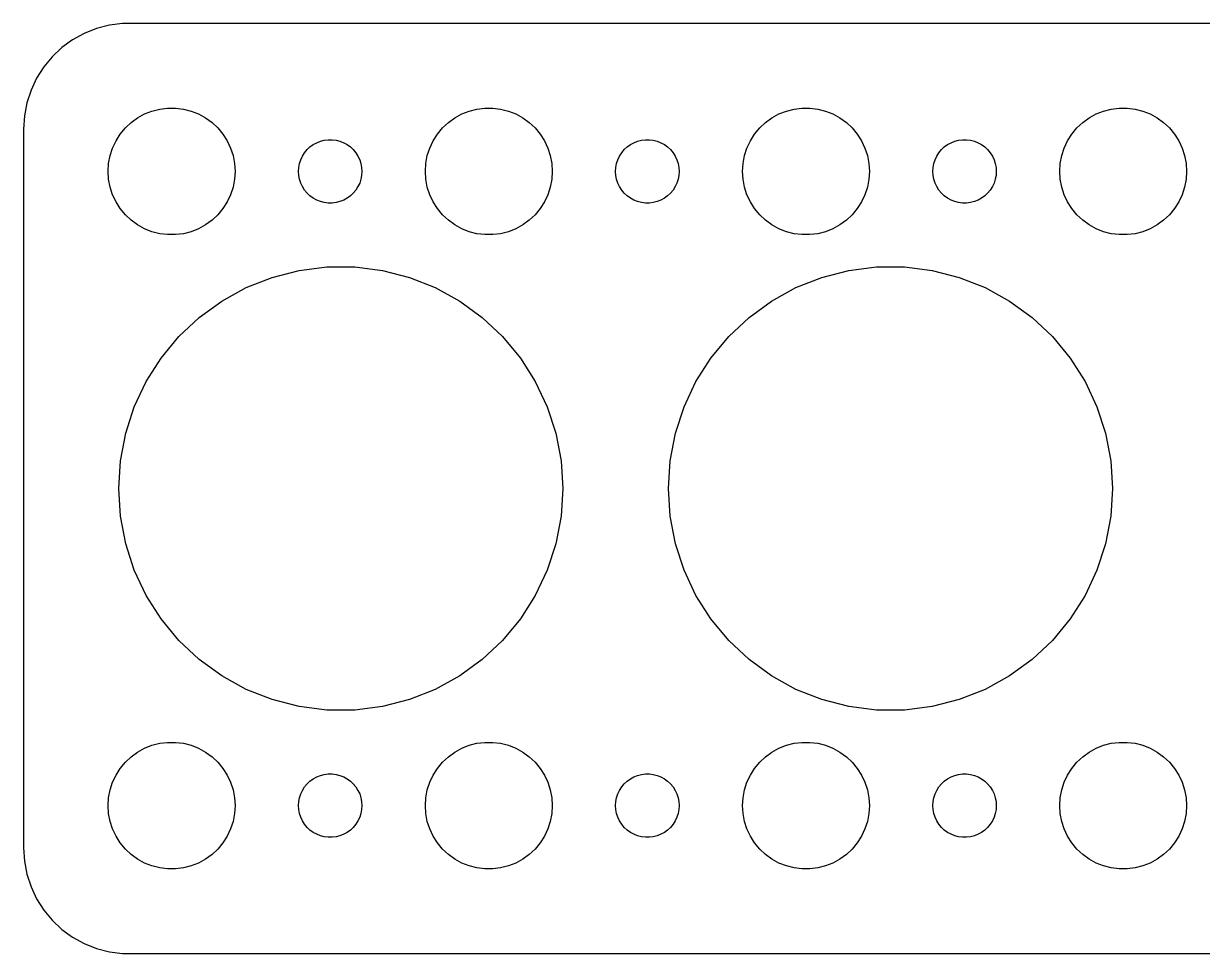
# Model space of a CAD drawing. Header units: metres. Extents: x -67 to 67, y -22 to 22.
# Drawn here: x -67 to -11.2, y -22 to 22 of the extents above; entities that cross this region are included whole.
import ezdxf

# ---------------------------------------------------------------- set-up
doc = ezdxf.new("R2010")
doc.units = ezdxf.units.M

msp = doc.modelspace()

# ---------------------------------------------------------------- linework, layer by layer
for p, q in [((-63.5451, 21.7553), (-64.1289, 21.5241)), ((-62.9369, 21.9114), (-63.5451, 21.7553)), ((-62.3139, 21.9901), (-62.9369, 21.9114)), ((62.3139, 21.9901), (-62.3139, 21.9901)), ((-64.6791, 21.2216), (-65.1871, 20.8526)), ((-64.1289, 21.5241), (-64.6791, 21.2216)), ((-65.1871, 20.8526), (-65.6448, 20.4227)), ((-65.6448, 20.4227), (-66.0451, 19.9389)), ((-66.0451, 19.9389), (-66.3815, 19.4088)), ((-66.3815, 19.4088), (-66.6489, 18.8406)), ((-66.6489, 18.8406), (-66.8429, 18.2434)), ((-66.8429, 18.2434), (-66.9606, 17.6267)), ((-61.2773, 17.7145), (-60.927, 17.8532)), ((-60.927, 17.8532), (-60.5621, 17.9469)), ((-60.5621, 17.9469), (-60.1884, 17.9941)), ((-60.1884, 17.9941), (-59.8116, 17.9941)), ((-59.8116, 17.9941), (-59.4379, 17.9469)), ((-59.4379, 17.9469), (-59.0729, 17.8532)), ((-59.0729, 17.8532), (-58.7227, 17.7145)), ((-46.2773, 17.7145), (-45.927, 17.8532)), ((-45.927, 17.8532), (-45.5621, 17.9469)), ((-45.5621, 17.9469), (-45.1884, 17.9941)), ((-45.1884, 17.9941), (-44.8116, 17.9941)), ((-44.8116, 17.9941), (-44.4379, 17.9469)), ((-44.4379, 17.9469), (-44.0729, 17.8532)), ((-44.0729, 17.8532), (-43.7227, 17.7145)), ((-31.2773, 17.7145), (-30.927, 17.8532)), ((-30.927, 17.8532), (-30.5621, 17.9469)), ((-30.5621, 17.9469), (-30.1884, 17.9941)), ((-30.1884, 17.9941), (-29.8116, 17.9941)), ((-29.8116, 17.9941), (-29.4379, 17.9469)), ((-29.4379, 17.9469), (-29.0729, 17.8532)), ((-29.0729, 17.8532), (-28.7227, 17.7145)), ((-16.2773, 17.7145), (-15.927, 17.8532)), ((-15.927, 17.8532), (-15.5621, 17.9469)), ((-15.5621, 17.9469), (-15.1884, 17.9941)), ((-15.1884, 17.9941), (-14.8116, 17.9941)), ((-14.8116, 17.9941), (-14.4379, 17.9469)), ((-14.4379, 17.9469), (-14.0729, 17.8532)), ((-14.0729, 17.8532), (-13.7227, 17.7145)), ((-66.9606, 17.6267), (-67, 17)), ((-62.1869, 17.0536), (-61.9123, 17.3115)), ((-61.9123, 17.3115), (-61.6075, 17.533)), ((-61.6075, 17.533), (-61.2773, 17.7145)), ((-58.7227, 17.7145), (-58.3925, 17.533)), ((-58.3925, 17.533), (-58.0877, 17.3115)), ((-58.0877, 17.3115), (-57.8131, 17.0536)), ((-47.1869, 17.0536), (-46.9123, 17.3115)), ((-46.9123, 17.3115), (-46.6075, 17.533)), ((-46.6075, 17.533), (-46.2773, 17.7145)), ((-43.7227, 17.7145), (-43.3925, 17.533)), ((-43.3925, 17.533), (-43.0877, 17.3115)), ((-43.0877, 17.3115), (-42.8131, 17.0536)), ((-32.1869, 17.0536), (-31.9123, 17.3115)), ((-31.9123, 17.3115), (-31.6075, 17.533)), ((-31.6075, 17.533), (-31.2773, 17.7145)), ((-28.7227, 17.7145), (-28.3925, 17.533)), ((-28.3925, 17.533), (-28.0877, 17.3115)), ((-28.0877, 17.3115), (-27.8131, 17.0536)), ((-17.1869, 17.0536), (-16.9123, 17.3115)), ((-16.9123, 17.3115), (-16.6075, 17.533)), ((-16.6075, 17.533), (-16.2773, 17.7145)), ((-13.7227, 17.7145), (-13.3925, 17.533)), ((-13.3925, 17.533), (-13.0877, 17.3115)), ((-13.0877, 17.3115), (-12.8131, 17.0536)), ((-67, 17), (-67, -17)), ((-62.6289, 16.4453), (-62.427, 16.7634)), ((-62.427, 16.7634), (-62.1869, 17.0536)), ((-57.8131, 17.0536), (-57.5729, 16.7634)), ((-57.5729, 16.7634), (-57.3711, 16.4453)), ((-47.6289, 16.4453), (-47.427, 16.7634)), ((-47.427, 16.7634), (-47.1869, 17.0536)), ((-42.8131, 17.0536), (-42.5729, 16.7634)), ((-42.5729, 16.7634), (-42.3711, 16.4453)), ((-32.6289, 16.4453), (-32.427, 16.7634)), ((-32.427, 16.7634), (-32.1869, 17.0536)), ((-27.8131, 17.0536), (-27.5729, 16.7634)), ((-27.5729, 16.7634), (-27.3711, 16.4453)), ((-17.6289, 16.4453), (-17.427, 16.7634)), ((-17.427, 16.7634), (-17.1869, 17.0536)), ((-12.8131, 17.0536), (-12.5729, 16.7634)), ((-12.5729, 16.7634), (-12.3711, 16.4453)), ((-62.7893, 16.1044), (-62.6289, 16.4453)), ((-57.3711, 16.4453), (-57.2107, 16.1044)), ((-53.4561, 16.1558), (-53.3037, 16.2665)), ((-53.3037, 16.2665), (-53.1387, 16.3572)), ((-53.1387, 16.3572), (-52.9635, 16.4266)), ((-52.9635, 16.4266), (-52.7811, 16.4734)), ((-52.7811, 16.4734), (-52.5942, 16.497)), ((-52.5942, 16.497), (-52.4058, 16.497)), ((-52.4058, 16.497), (-52.2189, 16.4734)), ((-52.2189, 16.4734), (-52.0365, 16.4266)), ((-52.0365, 16.4266), (-51.8613, 16.3572)), ((-51.8613, 16.3572), (-51.6963, 16.2665)), ((-51.6963, 16.2665), (-51.5439, 16.1558)), ((-47.7893, 16.1044), (-47.6289, 16.4453)), ((-42.3711, 16.4453), (-42.2107, 16.1044)), ((-38.4561, 16.1558), (-38.3037, 16.2665)), ((-38.3037, 16.2665), (-38.1387, 16.3572)), ((-38.1387, 16.3572), (-37.9635, 16.4266)), ((-37.9635, 16.4266), (-37.7811, 16.4734)), ((-37.7811, 16.4734), (-37.5942, 16.497)), ((-37.5942, 16.497), (-37.4058, 16.497)), ((-37.4058, 16.497), (-37.2189, 16.4734)), ((-37.2189, 16.4734), (-37.0365, 16.4266)), ((-37.0365, 16.4266), (-36.8613, 16.3572)), ((-36.8613, 16.3572), (-36.6963, 16.2665)), ((-36.6963, 16.2665), (-36.5439, 16.1558)), ((-32.7893, 16.1044), (-32.6289, 16.4453)), ((-27.3711, 16.4453), (-27.2107, 16.1044)), ((-23.4561, 16.1558), (-23.3037, 16.2665)), ((-23.3037, 16.2665), (-23.1387, 16.3572)), ((-23.1387, 16.3572), (-22.9635, 16.4266)), ((-22.9635, 16.4266), (-22.7811, 16.4734)), ((-22.7811, 16.4734), (-22.5942, 16.497)), ((-22.5942, 16.497), (-22.4058, 16.497)), ((-22.4058, 16.497), (-22.2189, 16.4734)), ((-22.2189, 16.4734), (-22.0365, 16.4266)), ((-22.0365, 16.4266), (-21.8613, 16.3572)), ((-21.8613, 16.3572), (-21.6963, 16.2665)), ((-21.6963, 16.2665), (-21.5439, 16.1558)), ((-17.7893, 16.1044), (-17.6289, 16.4453)), ((-12.3711, 16.4453), (-12.2107, 16.1044)), ((-62.9763, 15.376), (-62.9057, 15.7461)), ((-62.9057, 15.7461), (-62.7893, 16.1044)), ((-57.2107, 16.1044), (-57.0942, 15.7461)), ((-57.0942, 15.7461), (-57.0237, 15.376)), ((-53.8947, 15.5522), (-53.8145, 15.7226)), ((-53.8145, 15.7226), (-53.7135, 15.8817)), ((-53.7135, 15.8817), (-53.5934, 16.0268)), ((-53.5934, 16.0268), (-53.4561, 16.1558)), ((-51.5439, 16.1558), (-51.4065, 16.0268)), ((-51.4065, 16.0268), (-51.2865, 15.8817)), ((-51.2865, 15.8817), (-51.1855, 15.7226)), ((-51.1855, 15.7226), (-51.1053, 15.5522)), ((-47.9763, 15.376), (-47.9057, 15.7461)), ((-47.9057, 15.7461), (-47.7893, 16.1044)), ((-42.2107, 16.1044), (-42.0942, 15.7461)), ((-42.0942, 15.7461), (-42.0237, 15.376)), ((-38.8947, 15.5522), (-38.8145, 15.7226)), ((-38.8145, 15.7226), (-38.7135, 15.8817)), ((-38.7135, 15.8817), (-38.5934, 16.0268)), ((-38.5934, 16.0268), (-38.4561, 16.1558)), ((-36.5439, 16.1558), (-36.4065, 16.0268)), ((-36.4065, 16.0268), (-36.2865, 15.8817)), ((-36.2865, 15.8817), (-36.1855, 15.7226)), ((-36.1855, 15.7226), (-36.1053, 15.5522)), ((-32.9763, 15.376), (-32.9057, 15.7461)), ((-32.9057, 15.7461), (-32.7893, 16.1044)), ((-27.2107, 16.1044), (-27.0942, 15.7461)), ((-27.0942, 15.7461), (-27.0237, 15.376)), ((-23.8947, 15.5522), (-23.8145, 15.7226)), ((-23.8145, 15.7226), (-23.7135, 15.8817)), ((-23.7135, 15.8817), (-23.5934, 16.0268)), ((-23.5934, 16.0268), (-23.4561, 16.1558)), ((-21.5439, 16.1558), (-21.4065, 16.0268)), ((-21.4065, 16.0268), (-21.2865, 15.8817)), ((-21.2865, 15.8817), (-21.1855, 15.7226)), ((-21.1855, 15.7226), (-21.1053, 15.5522)), ((-17.9763, 15.376), (-17.9057, 15.7461)), ((-17.9057, 15.7461), (-17.7893, 16.1044)), ((-12.2107, 16.1044), (-12.0942, 15.7461)), ((-12.0942, 15.7461), (-12.0237, 15.376)), ((-63, 15), (-62.9763, 15.376)), ((-57.0237, 15.376), (-57, 15)), ((-54, 15), (-53.9882, 15.188)), ((-53.9882, 15.188), (-53.9529, 15.373)), ((-53.9529, 15.373), (-53.8947, 15.5522)), ((-51.1053, 15.5522), (-51.0471, 15.373)), ((-51.0471, 15.373), (-51.0118, 15.188)), ((-51.0118, 15.188), (-51, 15)), ((-48, 15), (-47.9763, 15.376)), ((-42.0237, 15.376), (-42, 15)), ((-39, 15), (-38.9882, 15.188)), ((-38.9882, 15.188), (-38.9529, 15.373)), ((-38.9529, 15.373), (-38.8947, 15.5522)), ((-36.1053, 15.5522), (-36.0471, 15.373)), ((-36.0471, 15.373), (-36.0118, 15.188)), ((-36.0118, 15.188), (-36, 15)), ((-33, 15), (-32.9763, 15.376)), ((-27.0237, 15.376), (-27, 15)), ((-24, 15), (-23.9882, 15.188)), ((-23.9882, 15.188), (-23.9529, 15.373)), ((-23.9529, 15.373), (-23.8947, 15.5522)), ((-21.1053, 15.5522), (-21.0471, 15.373)), ((-21.0471, 15.373), (-21.0118, 15.188)), ((-21.0118, 15.188), (-21, 15)), ((-18, 15), (-17.9763, 15.376)), ((-12.0237, 15.376), (-12, 15)), ((-62.9763, 14.624), (-63, 15)), ((-62.9057, 14.2539), (-62.9763, 14.624)), ((-57.0237, 14.624), (-57.0942, 14.2539)), ((-57, 15), (-57.0237, 14.624)), ((-53.9882, 14.812), (-54, 15)), ((-53.9529, 14.627), (-53.9882, 14.812)), ((-53.8947, 14.4478), (-53.9529, 14.627)), ((-51.0471, 14.627), (-51.1053, 14.4478)), ((-51.0118, 14.812), (-51.0471, 14.627)), ((-51, 15), (-51.0118, 14.812)), ((-47.9763, 14.624), (-48, 15)), ((-47.9057, 14.2539), (-47.9763, 14.624)), ((-42.0237, 14.624), (-42.0942, 14.2539)), ((-42, 15), (-42.0237, 14.624)), ((-38.9882, 14.812), (-39, 15)), ((-38.9529, 14.627), (-38.9882, 14.812)), ((-38.8947, 14.4478), (-38.9529, 14.627)), ((-36.0471, 14.627), (-36.1053, 14.4478)), ((-36.0118, 14.812), (-36.0471, 14.627)), ((-36, 15), (-36.0118, 14.812)), ((-32.9763, 14.624), (-33, 15)), ((-32.9057, 14.2539), (-32.9763, 14.624)), ((-27.0237, 14.624), (-27.0942, 14.2539)), ((-27, 15), (-27.0237, 14.624)), ((-23.9882, 14.812), (-24, 15)), ((-23.9529, 14.627), (-23.9882, 14.812)), ((-23.8947, 14.4478), (-23.9529, 14.627)), ((-21.0471, 14.627), (-21.1053, 14.4478)), ((-21.0118, 14.812), (-21.0471, 14.627)), ((-21, 15), (-21.0118, 14.812)), ((-17.9763, 14.624), (-18, 15)), ((-17.9057, 14.2539), (-17.9763, 14.624)), ((-12.0237, 14.624), (-12.0942, 14.2539)), ((-12, 15), (-12.0237, 14.624)), ((-62.7893, 13.8956), (-62.9057, 14.2539)), ((-57.0942, 14.2539), (-57.2107, 13.8956)), ((-53.8145, 14.2774), (-53.8947, 14.4478)), ((-53.7135, 14.1183), (-53.8145, 14.2774)), ((-53.5934, 13.9732), (-53.7135, 14.1183)), ((-53.4561, 13.8442), (-53.5934, 13.9732)), ((-51.4065, 13.9732), (-51.5439, 13.8442)), ((-51.2865, 14.1183), (-51.4065, 13.9732)), ((-51.1855, 14.2774), (-51.2865, 14.1183)), ((-51.1053, 14.4478), (-51.1855, 14.2774)), ((-47.7893, 13.8956), (-47.9057, 14.2539)), ((-42.0942, 14.2539), (-42.2107, 13.8956)), ((-38.8145, 14.2774), (-38.8947, 14.4478)), ((-38.7135, 14.1183), (-38.8145, 14.2774)), ((-38.5934, 13.9732), (-38.7135, 14.1183)), ((-38.4561, 13.8442), (-38.5934, 13.9732)), ((-36.4065, 13.9732), (-36.5439, 13.8442)), ((-36.2865, 14.1183), (-36.4065, 13.9732)), ((-36.1855, 14.2774), (-36.2865, 14.1183)), ((-36.1053, 14.4478), (-36.1855, 14.2774)), ((-32.7893, 13.8956), (-32.9057, 14.2539)), ((-27.0942, 14.2539), (-27.2107, 13.8956)), ((-23.8145, 14.2774), (-23.8947, 14.4478)), ((-23.7135, 14.1183), (-23.8145, 14.2774)), ((-23.5934, 13.9732), (-23.7135, 14.1183)), ((-23.4561, 13.8442), (-23.5934, 13.9732)), ((-21.4065, 13.9732), (-21.5439, 13.8442)), ((-21.2865, 14.1183), (-21.4065, 13.9732)), ((-21.1855, 14.2774), (-21.2865, 14.1183)), ((-21.1053, 14.4478), (-21.1855, 14.2774)), ((-17.7893, 13.8956), (-17.9057, 14.2539)), ((-12.0942, 14.2539), (-12.2107, 13.8956)), ((-62.6289, 13.5547), (-62.7893, 13.8956)), ((-62.427, 13.2366), (-62.6289, 13.5547)), ((-57.3711, 13.5547), (-57.5729, 13.2366)), ((-57.2107, 13.8956), (-57.3711, 13.5547)), ((-53.3037, 13.7335), (-53.4561, 13.8442)), ((-53.1387, 13.6427), (-53.3037, 13.7335)), ((-52.9635, 13.5734), (-53.1387, 13.6427)), ((-52.7811, 13.5266), (-52.9635, 13.5734)), ((-52.5942, 13.5029), (-52.7811, 13.5266)), ((-52.4058, 13.5029), (-52.5942, 13.5029)), ((-52.2189, 13.5266), (-52.4058, 13.5029)), ((-52.0365, 13.5734), (-52.2189, 13.5266)), ((-51.8613, 13.6427), (-52.0365, 13.5734)), ((-51.6963, 13.7335), (-51.8613, 13.6427)), ((-51.5439, 13.8442), (-51.6963, 13.7335)), ((-47.6289, 13.5547), (-47.7893, 13.8956)), ((-47.427, 13.2366), (-47.6289, 13.5547)), ((-42.3711, 13.5547), (-42.5729, 13.2366)), ((-42.2107, 13.8956), (-42.3711, 13.5547)), ((-38.3037, 13.7335), (-38.4561, 13.8442)), ((-38.1387, 13.6427), (-38.3037, 13.7335)), ((-37.9635, 13.5734), (-38.1387, 13.6427)), ((-37.7811, 13.5266), (-37.9635, 13.5734)), ((-37.5942, 13.5029), (-37.7811, 13.5266)), ((-37.4058, 13.5029), (-37.5942, 13.5029)), ((-37.2189, 13.5266), (-37.4058, 13.5029)), ((-37.0365, 13.5734), (-37.2189, 13.5266)), ((-36.8613, 13.6427), (-37.0365, 13.5734)), ((-36.6963, 13.7335), (-36.8613, 13.6427)), ((-36.5439, 13.8442), (-36.6963, 13.7335)), ((-32.6289, 13.5547), (-32.7893, 13.8956)), ((-32.427, 13.2366), (-32.6289, 13.5547)), ((-27.3711, 13.5547), (-27.5729, 13.2366)), ((-27.2107, 13.8956), (-27.3711, 13.5547)), ((-23.3037, 13.7335), (-23.4561, 13.8442)), ((-23.1387, 13.6427), (-23.3037, 13.7335)), ((-22.9635, 13.5734), (-23.1387, 13.6427)), ((-22.7811, 13.5266), (-22.9635, 13.5734)), ((-22.5942, 13.5029), (-22.7811, 13.5266)), ((-22.4058, 13.5029), (-22.5942, 13.5029)), ((-22.2189, 13.5266), (-22.4058, 13.5029)), ((-22.0365, 13.5734), (-22.2189, 13.5266)), ((-21.8613, 13.6427), (-22.0365, 13.5734)), ((-21.6963, 13.7335), (-21.8613, 13.6427)), ((-21.5439, 13.8442), (-21.6963, 13.7335)), ((-17.6289, 13.5547), (-17.7893, 13.8956)), ((-17.427, 13.2366), (-17.6289, 13.5547)), ((-12.3711, 13.5547), (-12.5729, 13.2366)), ((-12.2107, 13.8956), (-12.3711, 13.5547)), ((-62.1869, 12.9464), (-62.427, 13.2366)), ((-61.9123, 12.6884), (-62.1869, 12.9464)), ((-57.8131, 12.9464), (-58.0877, 12.6884)), ((-57.5729, 13.2366), (-57.8131, 12.9464)), ((-47.1869, 12.9464), (-47.427, 13.2366)), ((-46.9123, 12.6884), (-47.1869, 12.9464)), ((-42.8131, 12.9464), (-43.0877, 12.6884)), ((-42.5729, 13.2366), (-42.8131, 12.9464)), ((-32.1869, 12.9464), (-32.427, 13.2366)), ((-31.9123, 12.6884), (-32.1869, 12.9464)), ((-27.8131, 12.9464), (-28.0877, 12.6884)), ((-27.5729, 13.2366), (-27.8131, 12.9464)), ((-17.1869, 12.9464), (-17.427, 13.2366)), ((-16.9123, 12.6884), (-17.1869, 12.9464)), ((-12.8131, 12.9464), (-13.0877, 12.6884)), ((-12.5729, 13.2366), (-12.8131, 12.9464)), ((-61.6075, 12.467), (-61.9123, 12.6884)), ((-61.2773, 12.2855), (-61.6075, 12.467)), ((-60.927, 12.1468), (-61.2773, 12.2855)), ((-58.7227, 12.2855), (-59.0729, 12.1468)), ((-58.3925, 12.467), (-58.7227, 12.2855)), ((-58.0877, 12.6884), (-58.3925, 12.467)), ((-46.6075, 12.467), (-46.9123, 12.6884)), ((-46.2773, 12.2855), (-46.6075, 12.467)), ((-45.927, 12.1468), (-46.2773, 12.2855)), ((-43.7227, 12.2855), (-44.0729, 12.1468)), ((-43.3925, 12.467), (-43.7227, 12.2855)), ((-43.0877, 12.6884), (-43.3925, 12.467)), ((-31.6075, 12.467), (-31.9123, 12.6884)), ((-31.2773, 12.2855), (-31.6075, 12.467)), ((-30.927, 12.1468), (-31.2773, 12.2855)), ((-28.7227, 12.2855), (-29.0729, 12.1468)), ((-28.3925, 12.467), (-28.7227, 12.2855)), ((-28.0877, 12.6884), (-28.3925, 12.467)), ((-16.6075, 12.467), (-16.9123, 12.6884)), ((-16.2773, 12.2855), (-16.6075, 12.467)), ((-15.927, 12.1468), (-16.2773, 12.2855)), ((-13.7227, 12.2855), (-14.0729, 12.1468)), ((-13.3925, 12.467), (-13.7227, 12.2855)), ((-13.0877, 12.6884), (-13.3925, 12.467)), ((-60.5621, 12.0531), (-60.927, 12.1468)), ((-60.1884, 12.0059), (-60.5621, 12.0531)), ((-59.8116, 12.0059), (-60.1884, 12.0059)), ((-59.4379, 12.0531), (-59.8116, 12.0059)), ((-59.0729, 12.1468), (-59.4379, 12.0531)), ((-45.5621, 12.0531), (-45.927, 12.1468)), ((-45.1884, 12.0059), (-45.5621, 12.0531)), ((-44.8116, 12.0059), (-45.1884, 12.0059)), ((-44.4379, 12.0531), (-44.8116, 12.0059)), ((-44.0729, 12.1468), (-44.4379, 12.0531)), ((-30.5621, 12.0531), (-30.927, 12.1468)), ((-30.1884, 12.0059), (-30.5621, 12.0531)), ((-29.8116, 12.0059), (-30.1884, 12.0059)), ((-29.4379, 12.0531), (-29.8116, 12.0059)), ((-29.0729, 12.1468), (-29.4379, 12.0531)), ((-15.5621, 12.0531), (-15.927, 12.1468)), ((-15.1884, 12.0059), (-15.5621, 12.0531)), ((-14.8116, 12.0059), (-15.1884, 12.0059)), ((-14.4379, 12.0531), (-14.8116, 12.0059)), ((-14.0729, 12.1468), (-14.4379, 12.0531)), ((-55.2447, 9.98608), (-53.9675, 10.314)), ((-53.9675, 10.314), (-52.6593, 10.4793)), ((-52.6593, 10.4793), (-51.3407, 10.4793)), ((-51.3407, 10.4793), (-50.0325, 10.314)), ((-50.0325, 10.314), (-48.7553, 9.98608)), ((-29.2447, 9.98608), (-27.9675, 10.314)), ((-27.9675, 10.314), (-26.6593, 10.4793)), ((-26.6593, 10.4793), (-25.3407, 10.4793)), ((-25.3407, 10.4793), (-24.0325, 10.314)), ((-24.0325, 10.314), (-22.7553, 9.98608)), ((-57.6262, 8.86543), (-56.4707, 9.50067)), ((-56.4707, 9.50067), (-55.2447, 9.98608)), ((-48.7553, 9.98608), (-47.5293, 9.50067)), ((-47.5293, 9.50067), (-46.3738, 8.86543)), ((-31.6262, 8.86543), (-30.4707, 9.50067)), ((-30.4707, 9.50067), (-29.2447, 9.98608)), ((-22.7553, 9.98608), (-21.5293, 9.50067)), ((-21.5293, 9.50067), (-20.3738, 8.86543)), ((-58.6929, 8.09038), (-57.6262, 8.86543)), ((-46.3738, 8.86543), (-45.307, 8.09038)), ((-32.6929, 8.09038), (-31.6262, 8.86543)), ((-20.3738, 8.86543), (-19.307, 8.09038)), ((-59.6542, 7.18774), (-58.6929, 8.09038)), ((-45.307, 8.09038), (-44.3458, 7.18774)), ((-33.6542, 7.18774), (-32.6929, 8.09038)), ((-19.307, 8.09038), (-18.3458, 7.18774)), ((-60.4947, 6.17174), (-59.6542, 7.18774)), ((-44.3458, 7.18774), (-43.5053, 6.17174)), ((-34.4947, 6.17174), (-33.6542, 7.18774)), ((-18.3458, 7.18774), (-17.5053, 6.17174)), ((-61.2012, 5.05841), (-60.4947, 6.17174)), ((-43.5053, 6.17174), (-42.7988, 5.05841)), ((-35.2012, 5.05841), (-34.4947, 6.17174)), ((-17.5053, 6.17174), (-16.7988, 5.05841)), ((-61.7626, 3.8653), (-61.2012, 5.05841)), ((-42.7988, 5.05841), (-42.2373, 3.8653)), ((-35.7626, 3.8653), (-35.2012, 5.05841)), ((-16.7988, 5.05841), (-16.2373, 3.8653)), ((-62.1701, 2.61124), (-61.7626, 3.8653)), ((-42.2373, 3.8653), (-41.8299, 2.61124)), ((-36.1701, 2.61124), (-35.7626, 3.8653)), ((-16.2373, 3.8653), (-15.8299, 2.61124)), ((-62.4172, 1.31599), (-62.1701, 2.61124)), ((-41.8299, 2.61124), (-41.5828, 1.31599)), ((-36.4172, 1.31599), (-36.1701, 2.61124)), ((-15.8299, 2.61124), (-15.5828, 1.31599)), ((-62.5, 0), (-62.4172, 1.31599)), ((-41.5828, 1.31599), (-41.5, 0)), ((-36.5, 0), (-36.4172, 1.31599)), ((-15.5828, 1.31599), (-15.5, 0)), ((-62.4172, -1.31599), (-62.5, 0)), ((-41.5, 0), (-41.5828, -1.31599)), ((-36.4172, -1.31599), (-36.5, 0)), ((-15.5, 0), (-15.5828, -1.31599)), ((-62.1701, -2.61124), (-62.4172, -1.31599)), ((-41.5828, -1.31599), (-41.8299, -2.61124)), ((-36.1701, -2.61124), (-36.4172, -1.31599)), ((-15.5828, -1.31599), (-15.8299, -2.61124)), ((-61.7626, -3.8653), (-62.1701, -2.61124)), ((-41.8299, -2.61124), (-42.2373, -3.8653)), ((-35.7626, -3.8653), (-36.1701, -2.61124)), ((-15.8299, -2.61124), (-16.2373, -3.8653)), ((-61.2012, -5.05841), (-61.7626, -3.8653)), ((-42.2373, -3.8653), (-42.7988, -5.05841)), ((-35.2012, -5.05841), (-35.7626, -3.8653)), ((-16.2373, -3.8653), (-16.7988, -5.05841)), ((-60.4947, -6.17174), (-61.2012, -5.05841)), ((-42.7988, -5.05841), (-43.5053, -6.17174)), ((-34.4947, -6.17174), (-35.2012, -5.05841)), ((-16.7988, -5.05841), (-17.5053, -6.17174)), ((-59.6542, -7.18774), (-60.4947, -6.17174)), ((-43.5053, -6.17174), (-44.3458, -7.18774)), ((-33.6542, -7.18774), (-34.4947, -6.17174)), ((-17.5053, -6.17174), (-18.3458, -7.18774)), ((-58.6929, -8.09038), (-59.6542, -7.18774)), ((-44.3458, -7.18774), (-45.307, -8.09038)), ((-32.6929, -8.09038), (-33.6542, -7.18774)), ((-18.3458, -7.18774), (-19.307, -8.09038)), ((-57.6262, -8.86543), (-58.6929, -8.09038)), ((-45.307, -8.09038), (-46.3738, -8.86543)), ((-31.6262, -8.86543), (-32.6929, -8.09038)), ((-19.307, -8.09038), (-20.3738, -8.86543)), ((-56.4707, -9.50067), (-57.6262, -8.86543)), ((-46.3738, -8.86543), (-47.5293, -9.50067)), ((-30.4707, -9.50067), (-31.6262, -8.86543)), ((-20.3738, -8.86543), (-21.5293, -9.50067)), ((-55.2447, -9.98608), (-56.4707, -9.50067)), ((-53.9675, -10.314), (-55.2447, -9.98608)), ((-48.7553, -9.98608), (-50.0325, -10.314)), ((-47.5293, -9.50067), (-48.7553, -9.98608)), ((-29.2447, -9.98608), (-30.4707, -9.50067)), ((-27.9675, -10.314), (-29.2447, -9.98608)), ((-22.7553, -9.98608), (-24.0325, -10.314)), ((-21.5293, -9.50067), (-22.7553, -9.98608)), ((-52.6593, -10.4793), (-53.9675, -10.314)), ((-51.3407, -10.4793), (-52.6593, -10.4793)), ((-50.0325, -10.314), (-51.3407, -10.4793)), ((-26.6593, -10.4793), (-27.9675, -10.314)), ((-25.3407, -10.4793), (-26.6593, -10.4793)), ((-24.0325, -10.314), (-25.3407, -10.4793)), ((-61.2773, -12.2855), (-60.927, -12.1468)), ((-60.927, -12.1468), (-60.5621, -12.0531)), ((-60.5621, -12.0531), (-60.1884, -12.0059)), ((-60.1884, -12.0059), (-59.8116, -12.0059)), ((-59.8116, -12.0059), (-59.4379, -12.0531)), ((-59.4379, -12.0531), (-59.0729, -12.1468)), ((-59.0729, -12.1468), (-58.7227, -12.2855)), ((-46.2773, -12.2855), (-45.927, -12.1468)), ((-45.927, -12.1468), (-45.5621, -12.0531)), ((-45.5621, -12.0531), (-45.1884, -12.0059)), ((-45.1884, -12.0059), (-44.8116, -12.0059)), ((-44.8116, -12.0059), (-44.4379, -12.0531)), ((-44.4379, -12.0531), (-44.0729, -12.1468)), ((-44.0729, -12.1468), (-43.7227, -12.2855)), ((-31.2773, -12.2855), (-30.927, -12.1468)), ((-30.927, -12.1468), (-30.5621, -12.0531)), ((-30.5621, -12.0531), (-30.1884, -12.0059)), ((-30.1884, -12.0059), (-29.8116, -12.0059)), ((-29.8116, -12.0059), (-29.4379, -12.0531)), ((-29.4379, -12.0531), (-29.0729, -12.1468)), ((-29.0729, -12.1468), (-28.7227, -12.2855)), ((-16.2773, -12.2855), (-15.927, -12.1468)), ((-15.927, -12.1468), (-15.5621, -12.0531)), ((-15.5621, -12.0531), (-15.1884, -12.0059)), ((-15.1884, -12.0059), (-14.8116, -12.0059)), ((-14.8116, -12.0059), (-14.4379, -12.0531)), ((-14.4379, -12.0531), (-14.0729, -12.1468)), ((-14.0729, -12.1468), (-13.7227, -12.2855)), ((-62.1869, -12.9464), (-61.9123, -12.6884)), ((-61.9123, -12.6884), (-61.6075, -12.467)), ((-61.6075, -12.467), (-61.2773, -12.2855)), ((-58.7227, -12.2855), (-58.3925, -12.467)), ((-58.3925, -12.467), (-58.0877, -12.6884)), ((-58.0877, -12.6884), (-57.8131, -12.9464)), ((-47.1869, -12.9464), (-46.9123, -12.6884)), ((-46.9123, -12.6884), (-46.6075, -12.467)), ((-46.6075, -12.467), (-46.2773, -12.2855)), ((-43.7227, -12.2855), (-43.3925, -12.467)), ((-43.3925, -12.467), (-43.0877, -12.6884)), ((-43.0877, -12.6884), (-42.8131, -12.9464)), ((-32.1869, -12.9464), (-31.9123, -12.6884)), ((-31.9123, -12.6884), (-31.6075, -12.467)), ((-31.6075, -12.467), (-31.2773, -12.2855)), ((-28.7227, -12.2855), (-28.3925, -12.467)), ((-28.3925, -12.467), (-28.0877, -12.6884)), ((-28.0877, -12.6884), (-27.8131, -12.9464)), ((-17.1869, -12.9464), (-16.9123, -12.6884)), ((-16.9123, -12.6884), (-16.6075, -12.467)), ((-16.6075, -12.467), (-16.2773, -12.2855)), ((-13.7227, -12.2855), (-13.3925, -12.467)), ((-13.3925, -12.467), (-13.0877, -12.6884)), ((-13.0877, -12.6884), (-12.8131, -12.9464)), ((-62.6289, -13.5547), (-62.427, -13.2366)), ((-62.427, -13.2366), (-62.1869, -12.9464)), ((-57.8131, -12.9464), (-57.5729, -13.2366)), ((-57.5729, -13.2366), (-57.3711, -13.5547)), ((-47.6289, -13.5547), (-47.427, -13.2366)), ((-47.427, -13.2366), (-47.1869, -12.9464)), ((-42.8131, -12.9464), (-42.5729, -13.2366)), ((-42.5729, -13.2366), (-42.3711, -13.5547)), ((-32.6289, -13.5547), (-32.427, -13.2366)), ((-32.427, -13.2366), (-32.1869, -12.9464)), ((-27.8131, -12.9464), (-27.5729, -13.2366)), ((-27.5729, -13.2366), (-27.3711, -13.5547)), ((-17.6289, -13.5547), (-17.427, -13.2366)), ((-17.427, -13.2366), (-17.1869, -12.9464)), ((-12.8131, -12.9464), (-12.5729, -13.2366)), ((-12.5729, -13.2366), (-12.3711, -13.5547)), ((-62.9057, -14.2539), (-62.7893, -13.8956)), ((-62.7893, -13.8956), (-62.6289, -13.5547)), ((-57.3711, -13.5547), (-57.2107, -13.8956)), ((-57.2107, -13.8956), (-57.0942, -14.2539)), ((-53.5934, -13.9732), (-53.4561, -13.8442)), ((-53.4561, -13.8442), (-53.3037, -13.7335)), ((-53.3037, -13.7335), (-53.1387, -13.6427)), ((-53.1387, -13.6427), (-52.9635, -13.5734)), ((-52.9635, -13.5734), (-52.7811, -13.5266)), ((-52.7811, -13.5266), (-52.5942, -13.5029)), ((-52.5942, -13.5029), (-52.4058, -13.5029)), ((-52.4058, -13.5029), (-52.2189, -13.5266)), ((-52.2189, -13.5266), (-52.0365, -13.5734)), ((-52.0365, -13.5734), (-51.8613, -13.6427)), ((-51.8613, -13.6427), (-51.6963, -13.7335)), ((-51.6963, -13.7335), (-51.5439, -13.8442)), ((-51.5439, -13.8442), (-51.4065, -13.9732)), ((-47.9057, -14.2539), (-47.7893, -13.8956)), ((-47.7893, -13.8956), (-47.6289, -13.5547)), ((-42.3711, -13.5547), (-42.2107, -13.8956)), ((-42.2107, -13.8956), (-42.0942, -14.2539)), ((-38.5934, -13.9732), (-38.4561, -13.8442)), ((-38.4561, -13.8442), (-38.3037, -13.7335)), ((-38.3037, -13.7335), (-38.1387, -13.6427)), ((-38.1387, -13.6427), (-37.9635, -13.5734)), ((-37.9635, -13.5734), (-37.7811, -13.5266)), ((-37.7811, -13.5266), (-37.5942, -13.5029)), ((-37.5942, -13.5029), (-37.4058, -13.5029)), ((-37.4058, -13.5029), (-37.2189, -13.5266)), ((-37.2189, -13.5266), (-37.0365, -13.5734)), ((-37.0365, -13.5734), (-36.8613, -13.6427)), ((-36.8613, -13.6427), (-36.6963, -13.7335)), ((-36.6963, -13.7335), (-36.5439, -13.8442)), ((-36.5439, -13.8442), (-36.4065, -13.9732)), ((-32.9057, -14.2539), (-32.7893, -13.8956)), ((-32.7893, -13.8956), (-32.6289, -13.5547)), ((-27.3711, -13.5547), (-27.2107, -13.8956)), ((-27.2107, -13.8956), (-27.0942, -14.2539)), ((-23.5934, -13.9732), (-23.4561, -13.8442)), ((-23.4561, -13.8442), (-23.3037, -13.7335)), ((-23.3037, -13.7335), (-23.1387, -13.6427)), ((-23.1387, -13.6427), (-22.9635, -13.5734)), ((-22.9635, -13.5734), (-22.7811, -13.5266)), ((-22.7811, -13.5266), (-22.5942, -13.5029)), ((-22.5942, -13.5029), (-22.4058, -13.5029)), ((-22.4058, -13.5029), (-22.2189, -13.5266)), ((-22.2189, -13.5266), (-22.0365, -13.5734)), ((-22.0365, -13.5734), (-21.8613, -13.6427)), ((-21.8613, -13.6427), (-21.6963, -13.7335)), ((-21.6963, -13.7335), (-21.5439, -13.8442)), ((-21.5439, -13.8442), (-21.4065, -13.9732)), ((-17.9057, -14.2539), (-17.7893, -13.8956)), ((-17.7893, -13.8956), (-17.6289, -13.5547)), ((-12.3711, -13.5547), (-12.2107, -13.8956)), ((-12.2107, -13.8956), (-12.0942, -14.2539)), ((-62.9763, -14.624), (-62.9057, -14.2539)), ((-57.0942, -14.2539), (-57.0237, -14.624)), ((-53.9529, -14.627), (-53.8947, -14.4478)), ((-53.8947, -14.4478), (-53.8145, -14.2774)), ((-53.8145, -14.2774), (-53.7135, -14.1183)), ((-53.7135, -14.1183), (-53.5934, -13.9732)), ((-51.4065, -13.9732), (-51.2865, -14.1183)), ((-51.2865, -14.1183), (-51.1855, -14.2774)), ((-51.1855, -14.2774), (-51.1053, -14.4478)), ((-51.1053, -14.4478), (-51.0471, -14.627)), ((-47.9763, -14.624), (-47.9057, -14.2539)), ((-42.0942, -14.2539), (-42.0237, -14.624)), ((-38.9529, -14.627), (-38.8947, -14.4478)), ((-38.8947, -14.4478), (-38.8145, -14.2774)), ((-38.8145, -14.2774), (-38.7135, -14.1183)), ((-38.7135, -14.1183), (-38.5934, -13.9732)), ((-36.4065, -13.9732), (-36.2865, -14.1183)), ((-36.2865, -14.1183), (-36.1855, -14.2774)), ((-36.1855, -14.2774), (-36.1053, -14.4478)), ((-36.1053, -14.4478), (-36.0471, -14.627)), ((-32.9763, -14.624), (-32.9057, -14.2539)), ((-27.0942, -14.2539), (-27.0237, -14.624)), ((-23.9529, -14.627), (-23.8947, -14.4478)), ((-23.8947, -14.4478), (-23.8145, -14.2774)), ((-23.8145, -14.2774), (-23.7135, -14.1183)), ((-23.7135, -14.1183), (-23.5934, -13.9732)), ((-21.4065, -13.9732), (-21.2865, -14.1183)), ((-21.2865, -14.1183), (-21.1855, -14.2774)), ((-21.1855, -14.2774), (-21.1053, -14.4478)), ((-21.1053, -14.4478), (-21.0471, -14.627)), ((-17.9763, -14.624), (-17.9057, -14.2539)), ((-12.0942, -14.2539), (-12.0237, -14.624)), ((-63, -15), (-62.9763, -14.624)), ((-62.9763, -15.376), (-63, -15)), ((-57.0237, -14.624), (-57, -15)), ((-57, -15), (-57.0237, -15.376)), ((-54, -15), (-53.9882, -14.812)), ((-53.9882, -15.188), (-54, -15)), ((-53.9882, -14.812), (-53.9529, -14.627)), ((-51.0471, -14.627), (-51.0118, -14.812)), ((-51.0118, -14.812), (-51, -15)), ((-51, -15), (-51.0118, -15.188)), ((-48, -15), (-47.9763, -14.624)), ((-47.9763, -15.376), (-48, -15)), ((-42.0237, -14.624), (-42, -15)), ((-42, -15), (-42.0237, -15.376)), ((-39, -15), (-38.9882, -14.812)), ((-38.9882, -15.188), (-39, -15)), ((-38.9882, -14.812), (-38.9529, -14.627)), ((-36.0471, -14.627), (-36.0118, -14.812)), ((-36.0118, -14.812), (-36, -15)), ((-36, -15), (-36.0118, -15.188)), ((-33, -15), (-32.9763, -14.624)), ((-32.9763, -15.376), (-33, -15)), ((-27.0237, -14.624), (-27, -15)), ((-27, -15), (-27.0237, -15.376)), ((-24, -15), (-23.9882, -14.812)), ((-23.9882, -15.188), (-24, -15)), ((-23.9882, -14.812), (-23.9529, -14.627)), ((-21.0471, -14.627), (-21.0118, -14.812)), ((-21.0118, -14.812), (-21, -15)), ((-21, -15), (-21.0118, -15.188)), ((-18, -15), (-17.9763, -14.624)), ((-17.9763, -15.376), (-18, -15)), ((-12.0237, -14.624), (-12, -15)), ((-12, -15), (-12.0237, -15.376)), ((-62.9057, -15.7461), (-62.9763, -15.376)), ((-57.0237, -15.376), (-57.0942, -15.7461)), ((-53.9529, -15.373), (-53.9882, -15.188)), ((-53.8947, -15.5522), (-53.9529, -15.373)), ((-53.8145, -15.7226), (-53.8947, -15.5522)), ((-51.1053, -15.5522), (-51.1855, -15.7226)), ((-51.0471, -15.373), (-51.1053, -15.5522)), ((-51.0118, -15.188), (-51.0471, -15.373)), ((-47.9057, -15.7461), (-47.9763, -15.376)), ((-42.0237, -15.376), (-42.0942, -15.7461)), ((-38.9529, -15.373), (-38.9882, -15.188)), ((-38.8947, -15.5522), (-38.9529, -15.373)), ((-38.8145, -15.7226), (-38.8947, -15.5522)), ((-36.1053, -15.5522), (-36.1855, -15.7226)), ((-36.0471, -15.373), (-36.1053, -15.5522)), ((-36.0118, -15.188), (-36.0471, -15.373)), ((-32.9057, -15.7461), (-32.9763, -15.376)), ((-27.0237, -15.376), (-27.0942, -15.7461)), ((-23.9529, -15.373), (-23.9882, -15.188)), ((-23.8947, -15.5522), (-23.9529, -15.373)), ((-23.8145, -15.7226), (-23.8947, -15.5522)), ((-21.1053, -15.5522), (-21.1855, -15.7226)), ((-21.0471, -15.373), (-21.1053, -15.5522)), ((-21.0118, -15.188), (-21.0471, -15.373)), ((-17.9057, -15.7461), (-17.9763, -15.376)), ((-12.0237, -15.376), (-12.0942, -15.7461)), ((-62.7893, -16.1044), (-62.9057, -15.7461)), ((-62.6289, -16.4453), (-62.7893, -16.1044)), ((-57.2107, -16.1044), (-57.3711, -16.4453)), ((-57.0942, -15.7461), (-57.2107, -16.1044)), ((-53.7135, -15.8817), (-53.8145, -15.7226)), ((-53.5934, -16.0268), (-53.7135, -15.8817)), ((-53.4561, -16.1558), (-53.5934, -16.0268)), ((-53.3037, -16.2665), (-53.4561, -16.1558)), ((-51.5439, -16.1558), (-51.6963, -16.2665)), ((-51.4065, -16.0268), (-51.5439, -16.1558)), ((-51.2865, -15.8817), (-51.4065, -16.0268)), ((-51.1855, -15.7226), (-51.2865, -15.8817)), ((-47.7893, -16.1044), (-47.9057, -15.7461)), ((-47.6289, -16.4453), (-47.7893, -16.1044)), ((-42.2107, -16.1044), (-42.3711, -16.4453)), ((-42.0942, -15.7461), (-42.2107, -16.1044)), ((-38.7135, -15.8817), (-38.8145, -15.7226)), ((-38.5934, -16.0268), (-38.7135, -15.8817)), ((-38.4561, -16.1558), (-38.5934, -16.0268)), ((-38.3037, -16.2665), (-38.4561, -16.1558)), ((-36.5439, -16.1558), (-36.6963, -16.2665)), ((-36.4065, -16.0268), (-36.5439, -16.1558)), ((-36.2865, -15.8817), (-36.4065, -16.0268)), ((-36.1855, -15.7226), (-36.2865, -15.8817)), ((-32.7893, -16.1044), (-32.9057, -15.7461)), ((-32.6289, -16.4453), (-32.7893, -16.1044)), ((-27.2107, -16.1044), (-27.3711, -16.4453)), ((-27.0942, -15.7461), (-27.2107, -16.1044)), ((-23.7135, -15.8817), (-23.8145, -15.7226)), ((-23.5934, -16.0268), (-23.7135, -15.8817)), ((-23.4561, -16.1558), (-23.5934, -16.0268)), ((-23.3037, -16.2665), (-23.4561, -16.1558)), ((-21.5439, -16.1558), (-21.6963, -16.2665)), ((-21.4065, -16.0268), (-21.5439, -16.1558)), ((-21.2865, -15.8817), (-21.4065, -16.0268)), ((-21.1855, -15.7226), (-21.2865, -15.8817)), ((-17.7893, -16.1044), (-17.9057, -15.7461)), ((-17.6289, -16.4453), (-17.7893, -16.1044)), ((-12.2107, -16.1044), (-12.3711, -16.4453)), ((-12.0942, -15.7461), (-12.2107, -16.1044)), ((-62.427, -16.7634), (-62.6289, -16.4453)), ((-57.3711, -16.4453), (-57.5729, -16.7634)), ((-53.1387, -16.3572), (-53.3037, -16.2665)), ((-52.9635, -16.4266), (-53.1387, -16.3572)), ((-52.7811, -16.4734), (-52.9635, -16.4266)), ((-52.5942, -16.497), (-52.7811, -16.4734)), ((-52.4058, -16.497), (-52.5942, -16.497)), ((-52.2189, -16.4734), (-52.4058, -16.497)), ((-52.0365, -16.4266), (-52.2189, -16.4734)), ((-51.8613, -16.3572), (-52.0365, -16.4266)), ((-51.6963, -16.2665), (-51.8613, -16.3572)), ((-47.427, -16.7634), (-47.6289, -16.4453)), ((-42.3711, -16.4453), (-42.5729, -16.7634)), ((-38.1387, -16.3572), (-38.3037, -16.2665)), ((-37.9635, -16.4266), (-38.1387, -16.3572)), ((-37.7811, -16.4734), (-37.9635, -16.4266)), ((-37.5942, -16.497), (-37.7811, -16.4734)), ((-37.4058, -16.497), (-37.5942, -16.497)), ((-37.2189, -16.4734), (-37.4058, -16.497)), ((-37.0365, -16.4266), (-37.2189, -16.4734)), ((-36.8613, -16.3572), (-37.0365, -16.4266)), ((-36.6963, -16.2665), (-36.8613, -16.3572)), ((-32.427, -16.7634), (-32.6289, -16.4453)), ((-27.3711, -16.4453), (-27.5729, -16.7634)), ((-23.1387, -16.3572), (-23.3037, -16.2665)), ((-22.9635, -16.4266), (-23.1387, -16.3572)), ((-22.7811, -16.4734), (-22.9635, -16.4266)), ((-22.5942, -16.497), (-22.7811, -16.4734)), ((-22.4058, -16.497), (-22.5942, -16.497)), ((-22.2189, -16.4734), (-22.4058, -16.497)), ((-22.0365, -16.4266), (-22.2189, -16.4734)), ((-21.8613, -16.3572), (-22.0365, -16.4266)), ((-21.6963, -16.2665), (-21.8613, -16.3572)), ((-17.427, -16.7634), (-17.6289, -16.4453)), ((-12.3711, -16.4453), (-12.5729, -16.7634)), ((-67, -17), (-66.9606, -17.6267)), ((-62.1869, -17.0536), (-62.427, -16.7634)), ((-61.9123, -17.3115), (-62.1869, -17.0536)), ((-57.8131, -17.0536), (-58.0877, -17.3115)), ((-57.5729, -16.7634), (-57.8131, -17.0536)), ((-47.1869, -17.0536), (-47.427, -16.7634)), ((-46.9123, -17.3115), (-47.1869, -17.0536)), ((-42.8131, -17.0536), (-43.0877, -17.3115)), ((-42.5729, -16.7634), (-42.8131, -17.0536)), ((-32.1869, -17.0536), (-32.427, -16.7634)), ((-31.9123, -17.3115), (-32.1869, -17.0536)), ((-27.8131, -17.0536), (-28.0877, -17.3115)), ((-27.5729, -16.7634), (-27.8131, -17.0536)), ((-17.1869, -17.0536), (-17.427, -16.7634)), ((-16.9123, -17.3115), (-17.1869, -17.0536)), ((-12.8131, -17.0536), (-13.0877, -17.3115)), ((-12.5729, -16.7634), (-12.8131, -17.0536)), ((-66.9606, -17.6267), (-66.8429, -18.2434)), ((-61.6075, -17.533), (-61.9123, -17.3115)), ((-61.2773, -17.7145), (-61.6075, -17.533)), ((-60.927, -17.8532), (-61.2773, -17.7145)), ((-58.7227, -17.7145), (-59.0729, -17.8532)), ((-58.3925, -17.533), (-58.7227, -17.7145)), ((-58.0877, -17.3115), (-58.3925, -17.533)), ((-46.6075, -17.533), (-46.9123, -17.3115)), ((-46.2773, -17.7145), (-46.6075, -17.533)), ((-45.927, -17.8532), (-46.2773, -17.7145)), ((-43.7227, -17.7145), (-44.0729, -17.8532)), ((-43.3925, -17.533), (-43.7227, -17.7145)), ((-43.0877, -17.3115), (-43.3925, -17.533)), ((-31.6075, -17.533), (-31.9123, -17.3115)), ((-31.2773, -17.7145), (-31.6075, -17.533)), ((-30.927, -17.8532), (-31.2773, -17.7145)), ((-28.7227, -17.7145), (-29.0729, -17.8532)), ((-28.3925, -17.533), (-28.7227, -17.7145)), ((-28.0877, -17.3115), (-28.3925, -17.533)), ((-16.6075, -17.533), (-16.9123, -17.3115)), ((-16.2773, -17.7145), (-16.6075, -17.533)), ((-15.927, -17.8532), (-16.2773, -17.7145)), ((-13.7227, -17.7145), (-14.0729, -17.8532)), ((-13.3925, -17.533), (-13.7227, -17.7145)), ((-13.0877, -17.3115), (-13.3925, -17.533)), ((-66.8429, -18.2434), (-66.6489, -18.8406)), ((-60.5621, -17.9469), (-60.927, -17.8532)), ((-60.1884, -17.9941), (-60.5621, -17.9469)), ((-59.8116, -17.9941), (-60.1884, -17.9941)), ((-59.4379, -17.9469), (-59.8116, -17.9941)), ((-59.0729, -17.8532), (-59.4379, -17.9469)), ((-45.5621, -17.9469), (-45.927, -17.8532)), ((-45.1884, -17.9941), (-45.5621, -17.9469)), ((-44.8116, -17.9941), (-45.1884, -17.9941)), ((-44.4379, -17.9469), (-44.8116, -17.9941)), ((-44.0729, -17.8532), (-44.4379, -17.9469)), ((-30.5621, -17.9469), (-30.927, -17.8532)), ((-30.1884, -17.9941), (-30.5621, -17.9469)), ((-29.8116, -17.9941), (-30.1884, -17.9941)), ((-29.4379, -17.9469), (-29.8116, -17.9941)), ((-29.0729, -17.8532), (-29.4379, -17.9469)), ((-15.5621, -17.9469), (-15.927, -17.8532)), ((-15.1884, -17.9941), (-15.5621, -17.9469)), ((-14.8116, -17.9941), (-15.1884, -17.9941)), ((-14.4379, -17.9469), (-14.8116, -17.9941)), ((-14.0729, -17.8532), (-14.4379, -17.9469)), ((-66.6489, -18.8406), (-66.3815, -19.4088)), ((-66.3815, -19.4088), (-66.0451, -19.9389)), ((-66.0451, -19.9389), (-65.6448, -20.4227)), ((-65.6448, -20.4227), (-65.1871, -20.8526)), ((-65.1871, -20.8526), (-64.6791, -21.2216)), ((-64.6791, -21.2216), (-64.1289, -21.5241)), ((-64.1289, -21.5241), (-63.5451, -21.7553)), ((-63.5451, -21.7553), (-62.9369, -21.9114)), ((-62.9369, -21.9114), (-62.3139, -21.9901)), ((-62.3139, -21.9901), (62.3139, -21.9901))]:
    msp.add_line(p, q)

doc.saveas('drawing.dxf')
